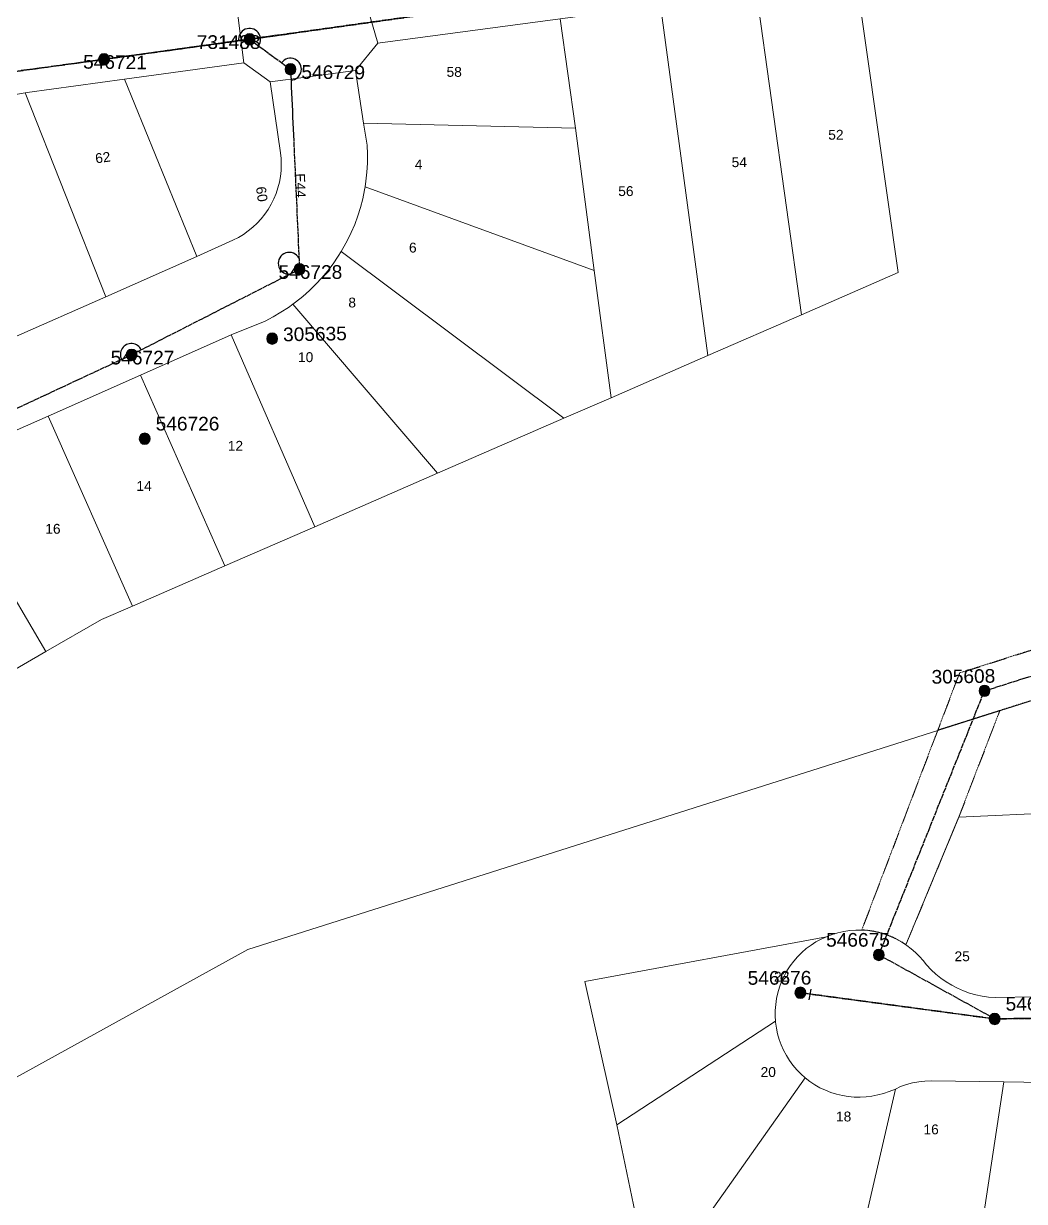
# Model space of a CAD drawing. Header units: metres. Extents: x 311460 to 313373, y 6261260 to 6263889.
# Drawn here: x 312029.8 to 312212.9, y 6262733.6 to 6262948.9 of the extents above; entities that cross this region are included whole.
import ezdxf
from ezdxf.enums import TextEntityAlignment as Align

# ---------------------------------------------------------------- set-up
doc = ezdxf.new("R2010")
doc.units = ezdxf.units.M
for name, pattern in [('Cable Exist OH', [1, 1, 0]), ('Dash', [5, 3, -2]), ('HIDDEN', [0.375, 0.25, -0.125]), ('HIDDEN2', [0.1875, 0.125, -0.0625])]:
    doc.linetypes.add(name, pattern=pattern)
doc.layers.get('0').update_dxf_attribs({"color": 6})
for name, color, linetype, lineweight in [('Cadastre Easements_SP_EXT', 9, 'Continuous', 5), ('Cadastre Land Parcels_SP_EXT', 9, 'Continuous', 5), ('Cadastre Other Property_SP_EXT', 9, 'HIDDEN', 5), ('Cadastre Roads_SP_EXT', 9, 'Continuous', 5)]:
    doc.layers.add(name, color=color, linetype=linetype, lineweight=lineweight)
for name, color, linetype in [('Mains_HV_EXT', 7, 'Continuous'), ('Mains_LV_EXT', 7, 'Continuous'), ('Mains_SL_EXT', 7, 'Continuous'), ('SupportsOH_SP_TR_HV_LV_SL_EXT', 7, 'Continuous')]:
    doc.layers.add(name, color=color, linetype=linetype)
doc.layers.get('0').freeze()
doc.styles.add('POLE_LABEL', font='arial.ttf')
doc.styles.get("Standard").update_dxf_attribs({"font": 'arial.ttf'})

# ---------------------------------------------------------------- blocks, each defined once
blk = doc.blocks.new('POLE_EXT')
blk.add_hatch(color=256).paths.add_polyline_path([(-1, 0, 1), (1, 0, 1)])
blk.add_lwpolyline([(-1, 0, 1), (1, 0, 1)], format="xyb", close=True)
for tag, height, flags, p in [('pNumber', 2.5, 8, (-17.84, 2.07)), ('OWNED_BY', 0.2, 9, (1.35, -0.4)), ('SPECIAL_USE', 0.2, 9, (1.35, -0.8)), ('STATE', 0.2, 9, (1.35, -1)), ('cLV', 0.2, 9, (1.35, -1.4)), ('hDepth', 0.2, 9, (1.35, -1.6)), ('hDia', 0.2, 9, (1.35, -1.8)), ('cHV', 0.2, 9, (1.35, -2)), ('PARENT', 0.2, 9, (1.35, -0.6)), ('USAGE', 0.2, 9, (1.35, -1.2)), ('LBRACKET', 0.2, 9, (1.35, -2.2)), ('cLinedev', 0.2, 9, (1.35, -3.4)), ('pExisting', 0.2, 9, (1.35, -3.8)), ('pFooting', 0.2, 9, (1.35, -4.4)), ('LExisting', 0.2, 9, (1.35, -2.4)), ('LANTNUMBER', 0.2, 9, (1.35, -2.6)), ('LOther', 0.2, 9, (1.35, -2.8)), ('LRemove', 0.2, 9, (1.35, -3)), ('LEGEND', 0.2, 9, (1.35, -3.2)), ('LOCATION', 0.2, 9, (1.35, -3.6)), ('PFNUMBER', 0.2, 9, (1.35, -4)), ('NEWPFNUMBER', 0.2, 9, (1.35, -4.2)), ('pNew', 0.2, 9, (1.35, -4.6)), ('pRelocate', 0.2, 9, (1.35, -5)), ('pRemove', 0.2, 9, (1.35, -5.2)), ('pReplace', 0.2, 9, (1.35, -5.4)), ('pStay', 0.2, 9, (1.35, -5.6)), ('pType', 0.2, 9, (1.35, -5.8)), ('cspan', 0.2, 9, (1.35, -6)), ('STREETNAME', 0.2, 9, (1.35, -6.2)), ('SUBURB', 0.2, 9, (1.35, -6.4)), ('OPERATED_BY', 0.2, 9, (1.36, -7.01)), ('NOTES', 0.2, 9, (1.35, -6.6)), ('MAINTAINED_BY', 0.2, 9, (1.36, -6.81))]:
    blk.add_attdef(tag, text='', height=height, dxfattribs=dict(flags=flags)).set_placement(p, align=Align.MIDDLE_LEFT)
at = {"style": 'POLE_LABEL'}
for tag, height, flags, p in [('ASSET_NUM', 2.5, 8, (2, 2)), ('STRUCTURE_PLANT_NUMBER', 0.2, 9, (1.35, 0.03)), ('STREET_CODE', 0.2, 9, (1.35, -0.2))]:
    blk.add_attdef(tag, text='', height=height, dxfattribs=dict(at, flags=flags)).set_placement(p, align=Align.MIDDLE_LEFT)
at = {"flags": 1}
blk.add_attdef('Z', (1.35, -7.33), '', height=0.2, dxfattribs=at)
blk = doc.blocks.new('End Shackle_EXT')
at = {"flags": 9}
blk.add_attdef('NOTES', text='', height=0.2, dxfattribs=at).set_placement((0, -1.6), align=Align.MIDDLE_LEFT)
blk.add_wipeout([(0, 0.25), (1.81, 0.25), (1.82, -0.25), (0, -0.25)])
blk.add_line((1.81, -1), (1.81, 1))
at = {"flags": 1}
blk.add_attdef('Z', (0, 0), '', height=0.2, dxfattribs=at)
at = {"flags": 9}
for tag, p in [('CONNECTOR_TYPE', (0, 0)), ('CONSTRUCTED_VOLTAGE', (0, -0.2)), ('OPERATING_VOLTAGE', (0, -0.6)), ('ORIENTATION', (0, -0.8)), ('OWNED_BY', (0, -1)), ('STATE', (0, -1.2)), ('NO_PHASES', (0, -0.4)), ('USAGE', (0, -1.4))]:
    blk.add_attdef(tag, text='', height=0.2, dxfattribs=at).set_placement(p, align=Align.MIDDLE_LEFT)

msp = doc.modelspace()

# ---------------------------------------------------------------- linework, layer by layer
at = {"layer": 'Cadastre Easements_SP_EXT', "linetype": 'Dash'}
msp.add_lwpolyline([(312235.86, 6262893.53), (312235.87, 6262893.49), (312237.95, 6262887.58), (312252.42, 6262846.51), (312201.02, 6262830.11), (312197.05, 6262819.66), (312183.17, 6262783.17), (312184.26, 6262783.09), (312185.35, 6262782.93), (312186.43, 6262782.69), (312187.48, 6262782.37), (312188.51, 6262781.98), (312189.51, 6262781.52), (312190.47, 6262780.99), (312191.24, 6262780.48), (312200.9, 6262803.8), (312208.41, 6262823.26), (312232.45, 6262830.88), (312233.62, 6262831.26), (312263.7, 6262840.67), (312249.21, 6262883.3), (312245.68, 6262893.68), (312240.84, 6262893.5), (312235.86, 6262893.53)], close=True, dxfattribs=at)
at = {"layer": 'Cadastre Land Parcels_SP_EXT', "linetype": 'Continuous'}
for points in [[(312182.2, 6262957.08), (312189.83, 6262903.39), (312172.16, 6262895.7), (312154.98, 6262888.22), (312137.33, 6262880.52), (312128.69, 6262876.76), (312105.56, 6262866.7), (312083.1, 6262856.93), (312066.64, 6262849.77), (312049.77, 6262842.43), (312044.08, 6262839.96), (312033.95, 6262834.12), (312018.23, 6262825.07)], [(311520.36, 6262955.95), (311490.23, 6262931.96), (311505, 6262914.04), (311557.68, 6262840.03), (311571.49, 6262809.57), (311579.24, 6262781.64), (311600.68, 6262704.21), (311609.49, 6262744.8), (311647.24, 6262719.92), (311689.74, 6262685.8), (311741.97, 6262661.77), (311761.12, 6262621.09), (311829.11, 6262617.8), (311823.8, 6262700.03), (311865.18, 6262715.51), (311887.14, 6262723.73), (311938.94, 6262743.09), (311942.5, 6262708.85), (311982.1, 6262730.69), (312070.89, 6262779.66), (312197.05, 6262819.66), (312208.41, 6262823.26), (312232.45, 6262830.88)], [(312232.45, 6262830.88), (312208.41, 6262823.26), (312197.05, 6262819.66), (312070.89, 6262779.66), (311982.1, 6262730.69)], [(312142.33, 6262728.57), (312138.34, 6262747.58), (312132.49, 6262773.79), (312176.69, 6262781.98), (312177.74, 6262782.39), (312178.8, 6262782.7), (312179.87, 6262782.93), (312180.96, 6262783.09), (312182.06, 6262783.17), (312183.17, 6262783.17), (312184.26, 6262783.09), (312185.35, 6262782.93), (312186.43, 6262782.69), (312187.48, 6262782.37), (312188.51, 6262781.98), (312189.51, 6262781.52), (312190.47, 6262780.99), (312191.24, 6262780.48), (312200.9, 6262803.8), (312200.9, 6262803.8), (312219.5, 6262804.7)]]:
    msp.add_lwpolyline(points, dxfattribs=at)
for points in [[(312182.2, 6262957.08), (312163.91, 6262954.61), (312172.16, 6262895.7), (312189.83, 6262903.4), (312182.2, 6262957.08)], [(312172.16, 6262895.7), (312163.91, 6262954.61), (312146.37, 6262952.25), (312154.98, 6262888.22), (312172.16, 6262895.7)], [(312154.98, 6262888.22), (312146.37, 6262952.25), (312127.97, 6262949.79), (312130.79, 6262929.81), (312134.21, 6262903.81), (312137.33, 6262880.52), (312154.98, 6262888.22)], [(312127.97, 6262949.79), (312094.66, 6262945.33), (312090.56, 6262940.35), (312092.05, 6262930.73), (312130.79, 6262929.81), (312127.97, 6262949.79)], [(312074.95, 6262938.26), (312070.13, 6262941.78), (312048.3, 6262938.78), (312061.52, 6262906.36), (312068.14, 6262909.32), (312069.14, 6262909.83), (312070.06, 6262910.39), (312070.95, 6262911.01), (312071.79, 6262911.69), (312072.58, 6262912.43), (312073.31, 6262913.23), (312073.98, 6262914.07), (312074.6, 6262914.96), (312075.15, 6262915.89), (312075.62, 6262916.86), (312076.04, 6262917.86), (312076.37, 6262918.89), (312076.64, 6262919.94), (312076.83, 6262921), (312076.94, 6262922.08), (312076.98, 6262923.16), (312076.94, 6262924.24), (312076.82, 6262925.31), (312074.95, 6262938.26)], [(312061.52, 6262906.36), (312048.3, 6262938.78), (312030.52, 6262936.35), (312030.14, 6262936.29), (312044.9, 6262899), (312061.52, 6262906.36)], [(312044.9, 6262899), (312030.14, 6262936.29), (312025.57, 6262935.47), (312020.61, 6262934.71), (312015.65, 6262934.02), (312011.03, 6262933.47), (312028.02, 6262891.53), (312044.9, 6262899)], [(312130.79, 6262929.81), (312092.05, 6262930.73), (312092.68, 6262926.71), (312092.75, 6262925.07), (312092.74, 6262923.43), (312092.64, 6262921.79), (312092.47, 6262920.15), (312092.3, 6262919.06), (312134.21, 6262903.81), (312130.79, 6262929.81)], [(312134.21, 6262903.81), (312092.3, 6262919.06), (312092.21, 6262918.53), (312091.88, 6262916.92), (312091.47, 6262915.33), (312090.97, 6262913.76), (312090.41, 6262912.22), (312089.76, 6262910.71), (312089.05, 6262909.23), (312088.26, 6262907.79), (312087.94, 6262907.28), (312128.69, 6262876.76), (312137.33, 6262880.52), (312134.21, 6262903.81)], [(312128.69, 6262876.76), (312087.94, 6262907.28), (312087.4, 6262906.39), (312086.47, 6262905.03), (312085.48, 6262903.72), (312084.42, 6262902.46), (312083.3, 6262901.26), (312082.13, 6262900.11), (312080.9, 6262899.02), (312079.61, 6262898), (312079.11, 6262897.63), (312105.56, 6262866.7), (312128.69, 6262876.76)], [(312105.56, 6262866.7), (312079.11, 6262897.63), (312078.28, 6262897.03), (312076.91, 6262896.14), (312075.49, 6262895.31), (312074.03, 6262894.55), (312067.84, 6262892.01), (312083.1, 6262856.93), (312105.56, 6262866.7)], [(312083.1, 6262856.93), (312067.84, 6262892.01), (312051.22, 6262884.62), (312066.64, 6262849.77), (312083.1, 6262856.93)], [(312066.64, 6262849.77), (312051.22, 6262884.62), (312034.32, 6262877.13), (312049.77, 6262842.43), (312066.64, 6262849.77)], [(312049.77, 6262842.43), (312034.32, 6262877.13), (312026.06, 6262873.48), (312014.71, 6262866.79), (312033.95, 6262834.12), (312044.08, 6262839.96), (312049.77, 6262842.43)], [(312033.95, 6262834.12), (312014.71, 6262866.79), (311999.13, 6262857.64), (312018.23, 6262825.07), (312033.95, 6262834.12)], [(312214.82, 6262770.96), (312219.5, 6262804.7), (312200.9, 6262803.8), (312191.24, 6262780.48), (312191.4, 6262780.39), (312192.21, 6262779.77), (312192.98, 6262779.1), (312193.71, 6262778.38), (312194.38, 6262777.62), (312195, 6262776.81), (312195.82, 6262775.94), (312196.69, 6262775.13), (312197.61, 6262774.39), (312198.58, 6262773.7), (312199.6, 6262773.09), (312200.65, 6262772.54), (312201.74, 6262772.07), (312202.86, 6262771.67), (312204, 6262771.35), (312205.17, 6262771.1), (312206.34, 6262770.94), (312207.53, 6262770.86), (312214.82, 6262770.96)], [(312167.38, 6262766.54), (312167.32, 6262767.43), (312167.33, 6262768.51), (312167.41, 6262769.6), (312167.57, 6262770.67), (312167.8, 6262771.73), (312168.11, 6262772.77), (312168.49, 6262773.78), (312168.94, 6262774.76), (312169.46, 6262775.71), (312170.05, 6262776.63), (312170.7, 6262777.49), (312171.41, 6262778.31), (312172.18, 6262779.08), (312173, 6262779.79), (312173.87, 6262780.44), (312174.78, 6262781.03), (312175.73, 6262781.55), (312176.69, 6262781.98), (312132.49, 6262773.79), (312138.34, 6262747.58), (312167.38, 6262766.54)], [(312172.8, 6262756.17), (312172, 6262756.89), (312171.25, 6262757.66), (312170.56, 6262758.48), (312169.93, 6262759.35), (312169.36, 6262760.26), (312168.86, 6262761.21), (312168.42, 6262762.19), (312168.05, 6262763.2), (312167.76, 6262764.23), (312167.54, 6262765.28), (312167.39, 6262766.35), (312167.38, 6262766.54), (312138.34, 6262747.58), (312142.33, 6262728.57), (312152.42, 6262727.31), (312172.8, 6262756.17)], [(312189.31, 6262754.08), (312188.17, 6262753.68), (312187.14, 6262753.31), (312186.09, 6262753.03), (312185.02, 6262752.82), (312183.94, 6262752.68), (312182.85, 6262752.62), (312181.76, 6262752.64), (312180.68, 6262752.74), (312179.6, 6262752.92), (312178.54, 6262753.17), (312177.51, 6262753.49), (312176.49, 6262753.89), (312175.51, 6262754.36), (312174.56, 6262754.9), (312173.66, 6262755.5), (312172.8, 6262756.17), (312152.42, 6262727.31), (312160.67, 6262726.33), (312178.46, 6262723.5), (312182.1, 6262722.97), (312189.31, 6262754.08)], [(312209.11, 6262755.41), (312195.86, 6262755.63), (312194.71, 6262755.58), (312193.56, 6262755.45), (312192.43, 6262755.24), (312191.31, 6262754.94), (312190.22, 6262754.57), (312189.31, 6262754.08), (312182.1, 6262722.97), (312196.51, 6262720.75), (312203.74, 6262719.67), (312209.11, 6262755.41)], [(312227.56, 6262755.15), (312209.11, 6262755.41), (312203.74, 6262719.67), (312211.93, 6262718.4), (312221.97, 6262716.88), (312227.56, 6262755.15)]]:
    msp.add_lwpolyline(points, close=True, dxfattribs=at)
at = {"layer": 'Cadastre Other Property_SP_EXT', "linetype": 'HIDDEN2'}
for points in [[(312197.05, 6262819.75), (312232.45, 6262830.97), (312263.7, 6262840.76), (312245.68, 6262893.77), (312241.14, 6262893.61), (312235.87, 6262893.58), (312252.42, 6262846.6), (312201.02, 6262830.2), (312197.05, 6262819.75)], [(312197.05, 6262819.75), (312183.16, 6262783.26), (312185.25, 6262783.03), (312187.16, 6262782.56), (312188.88, 6262781.9), (312191.24, 6262780.58), (312200.9, 6262803.89), (312208.41, 6262823.35), (312197.05, 6262819.75)]]:
    msp.add_lwpolyline(points, close=True, dxfattribs=at)
at = {"layer": 'Cadastre Roads_SP_EXT', "linetype": 'Continuous'}
for points in [[(312091.83, 6262955.07), (312094.66, 6262945.33), (312127.97, 6262949.79)], [(312025.57, 6262935.47), (312030.14, 6262936.29), (312030.52, 6262936.35), (312048.3, 6262938.78), (312070.13, 6262941.78), (312070.13, 6262941.78), (312068.85, 6262951.96)], [(312026.06, 6262873.48), (312034.32, 6262877.13), (312051.22, 6262884.62), (312067.84, 6262892.01), (312074.03, 6262894.55), (312075.49, 6262895.31), (312076.91, 6262896.14), (312078.28, 6262897.03), (312079.11, 6262897.63), (312079.61, 6262898), (312080.9, 6262899.02), (312082.13, 6262900.11), (312083.3, 6262901.26), (312084.42, 6262902.46), (312085.48, 6262903.72), (312086.47, 6262905.03), (312087.4, 6262906.39), (312087.94, 6262907.28), (312088.26, 6262907.79), (312089.05, 6262909.23), (312089.76, 6262910.71), (312090.41, 6262912.22), (312090.97, 6262913.76), (312091.47, 6262915.33), (312091.88, 6262916.92), (312092.21, 6262918.53), (312092.3, 6262919.06), (312092.47, 6262920.15), (312092.64, 6262921.79), (312092.74, 6262923.43), (312092.75, 6262925.07), (312092.68, 6262926.71), (312092.05, 6262930.73), (312092.05, 6262930.73), (312090.56, 6262940.35), (312081.45, 6262939.13), (312074.95, 6262938.26), (312076.82, 6262925.31), (312076.94, 6262924.24), (312076.98, 6262923.16), (312076.94, 6262922.08), (312076.83, 6262921), (312076.64, 6262919.94), (312076.37, 6262918.89), (312076.04, 6262917.86), (312075.62, 6262916.86), (312075.15, 6262915.89), (312074.6, 6262914.96), (312073.98, 6262914.07), (312073.31, 6262913.23), (312072.58, 6262912.43), (312071.79, 6262911.69), (312070.95, 6262911.01), (312070.06, 6262910.39), (312069.14, 6262909.83), (312068.14, 6262909.32), (312061.52, 6262906.36), (312044.9, 6262899), (312028.02, 6262891.53)], [(312214.82, 6262770.96), (312207.53, 6262770.86), (312206.34, 6262770.94), (312205.17, 6262771.1), (312204, 6262771.35), (312202.86, 6262771.67), (312201.74, 6262772.07), (312200.65, 6262772.54), (312199.6, 6262773.09), (312198.58, 6262773.7), (312197.61, 6262774.39), (312196.69, 6262775.13), (312195.82, 6262775.94), (312195, 6262776.81), (312194.38, 6262777.62), (312193.71, 6262778.38), (312192.98, 6262779.1), (312192.21, 6262779.77), (312191.4, 6262780.39), (312191.24, 6262780.48), (312190.47, 6262780.99), (312189.51, 6262781.52), (312188.51, 6262781.98), (312187.48, 6262782.37), (312186.43, 6262782.69), (312185.35, 6262782.93), (312184.26, 6262783.09), (312183.17, 6262783.17), (312183.17, 6262783.17), (312182.06, 6262783.17), (312180.96, 6262783.09), (312179.87, 6262782.93), (312178.8, 6262782.7), (312177.74, 6262782.39), (312176.69, 6262781.98), (312175.73, 6262781.55), (312174.78, 6262781.03), (312173.87, 6262780.44), (312173, 6262779.79), (312172.18, 6262779.08), (312171.41, 6262778.31), (312170.7, 6262777.49), (312170.05, 6262776.63), (312169.46, 6262775.71), (312168.94, 6262774.76), (312168.49, 6262773.78), (312168.11, 6262772.77), (312167.8, 6262771.73), (312167.57, 6262770.67), (312167.41, 6262769.6), (312167.33, 6262768.51), (312167.32, 6262767.43), (312167.38, 6262766.54), (312167.39, 6262766.35), (312167.54, 6262765.28), (312167.76, 6262764.23), (312168.05, 6262763.2), (312168.42, 6262762.19), (312168.86, 6262761.21), (312169.36, 6262760.26), (312169.93, 6262759.35), (312170.56, 6262758.48), (312171.25, 6262757.66), (312172, 6262756.89), (312172.8, 6262756.17), (312173.66, 6262755.5), (312174.56, 6262754.9), (312175.51, 6262754.36), (312176.49, 6262753.89), (312177.51, 6262753.49), (312178.54, 6262753.17), (312179.6, 6262752.92), (312180.68, 6262752.74), (312181.76, 6262752.64), (312182.85, 6262752.62), (312183.94, 6262752.68), (312185.02, 6262752.82), (312186.09, 6262753.03), (312187.14, 6262753.31), (312188.17, 6262753.68), (312189.31, 6262754.08), (312190.22, 6262754.57), (312191.31, 6262754.94), (312192.43, 6262755.24), (312193.56, 6262755.45), (312194.71, 6262755.58), (312195.86, 6262755.63), (312209.11, 6262755.41), (312227.56, 6262755.15)]]:
    msp.add_lwpolyline(points, dxfattribs=at)
at = {"layer": 'Mains_HV_EXT', "linetype": 'Cable Exist OH'}
for points in [[(312308.56, 6262656.57), (312303.67, 6262664.15), (312312.64, 6262699.89), (312315.1, 6262736.97), (312302.23, 6262751.43), (312275.74, 6262758.85), (312239.53, 6262767.39), (312207.46, 6262766.95), (312186.28, 6262778.65), (312205.6, 6262826.93), (312258.2, 6262843.54), (312213.78, 6262971.33)], [(312181.66, 6262961.13), (312110.57, 6262951.58), (312044.58, 6262942.39), (312003.72, 6262936.83), (311968.49, 6262935.96)]]:
    msp.add_lwpolyline(points, dxfattribs=at)
at = {"layer": 'Mains_LV_EXT', "linetype": 'Cable Exist OH'}
for points in [[(312110.57, 6262951.58), (312071.18, 6262946.05)], [(312071.18, 6262946.05), (312044.58, 6262942.39)], [(312071.18, 6262946.05), (312078.67, 6262940.59)], [(312044.58, 6262942.39), (312003.72, 6262936.83)], [(312078.67, 6262940.59), (312080.31, 6262904.01)], [(312080.31, 6262904.01), (312049.6, 6262888.36)], [(312049.6, 6262888.36), (312019.17, 6262874.15)], [(312239.53, 6262767.39), (312207.46, 6262766.95)]]:
    msp.add_lwpolyline(points, dxfattribs=at)
at = {"layer": 'Mains_LV_EXT', "linetype": 'Continuous'}
for points in [[(312072.8, 6262944.87, 1.483546), (312069.2, 6262945.78)], [(312078.76, 6262938.59, 1.589174), (312077.05, 6262941.77)], [(312080.22, 6262906.01, 1.834001), (312078.52, 6262903.1)], [(312051.38, 6262889.27, 1.020278), (312047.78, 6262887.52)]]:
    msp.add_lwpolyline(points, format="xyb", dxfattribs=at)
at = {"layer": 'Mains_SL_EXT', "linetype": 'Cable Exist OH'}
for points in [[(312071.18, 6262946.05), (312110.57, 6262951.58), (312144.59, 6262956.12), (312181.66, 6262961.13)], [(312003.72, 6262936.83), (312044.58, 6262942.39), (312071.18, 6262946.05)], [(312071.18, 6262946.05), (312078.67, 6262940.59)], [(312078.67, 6262940.59), (312080.31, 6262904.01)], [(312080.31, 6262904.01), (312049.6, 6262888.36), (312019.17, 6262874.15)], [(312207.46, 6262766.95), (312239.53, 6262767.39), (312275.74, 6262758.85)]]:
    msp.add_lwpolyline(points, dxfattribs=at)

# ---------------------------------------------------------------- block references
at = {"layer": 'SupportsOH_SP_TR_HV_LV_SL_EXT'}
ref = msp.add_blockref('POLE_EXT', (312071.18, 6262946.05), dxfattribs=at)
ref.add_attrib('ASSET_NUM', '731488', dxfattribs={"layer": '0', "height": 2.5, "style": 'POLE_LABEL'}).set_placement((312073.18, 6262946.8), align=Align.TOP_RIGHT)
ref = msp.add_blockref('POLE_EXT', (312044.58, 6262942.39), dxfattribs=at)
ref.add_attrib('ASSET_NUM', '546721', dxfattribs={"layer": '0', "height": 2.5, "rotation": 359.399, "style": 'POLE_LABEL'}).set_placement((312046.58, 6262943.14), align=Align.TOP_CENTER)
ref = msp.add_blockref('POLE_EXT', (312078.67, 6262940.59), dxfattribs=at)
ref.add_attrib('ASSET_NUM', '546729', dxfattribs={"layer": '0', "height": 2.5, "rotation": 359.5909, "style": 'POLE_LABEL'}).set_placement((312080.67, 6262941.34), align=Align.TOP_LEFT)
ref = msp.add_blockref('POLE_EXT', (312080.31, 6262904.01), dxfattribs=dict(at, rotation=359.971588569016))
ref.add_attrib('ASSET_NUM', '546728', dxfattribs={"layer": '0', "height": 2.5, "style": 'POLE_LABEL'}).set_placement((312082.31, 6262904.76), align=Align.TOP_CENTER)
ref = msp.add_blockref('POLE_EXT', (312075.31, 6262891.34), dxfattribs=at)
ref.add_attrib('ASSET_NUM', '305635', dxfattribs={"layer": '0', "height": 2.5, "rotation": 1, "style": 'POLE_LABEL'}).set_placement((312077.31, 6262892.09), align=Align.MIDDLE_LEFT)
ref = msp.add_blockref('POLE_EXT', (312049.6, 6262888.36), dxfattribs=at)
ref.add_attrib('ASSET_NUM', '546727', dxfattribs={"layer": '0', "height": 2.5, "style": 'POLE_LABEL'}).set_placement((312051.6, 6262889.11), align=Align.TOP_CENTER)
ref = msp.add_blockref('POLE_EXT', (312052.01, 6262873.03), dxfattribs=at)
ref.add_attrib('ASSET_NUM', '546726', dxfattribs={"layer": '0', "height": 2.5, "style": 'POLE_LABEL'}).set_placement((312054.01, 6262873.78), align=Align.BOTTOM_LEFT)
ref = msp.add_blockref('POLE_EXT', (312205.6, 6262826.93), dxfattribs=at)
ref.add_attrib('ASSET_NUM', '305608', dxfattribs={"layer": '0', "height": 2.5, "rotation": 1, "style": 'POLE_LABEL'}).set_placement((312207.6, 6262827.68), align=Align.BOTTOM_RIGHT)
ref = msp.add_blockref('POLE_EXT', (312186.28, 6262778.65), dxfattribs=at)
ref.add_attrib('ASSET_NUM', '546675', dxfattribs={"layer": '0', "height": 2.5, "style": 'POLE_LABEL'}).set_placement((312188.28, 6262779.4), align=Align.BOTTOM_RIGHT)
ref = msp.add_blockref('POLE_EXT', (312207.46, 6262766.95), dxfattribs=at)
ref.add_attrib('ASSET_NUM', '546695', dxfattribs={"layer": '0', "height": 2.5, "rotation": 0.0947, "style": 'POLE_LABEL'}).set_placement((312209.46, 6262767.7), align=Align.BOTTOM_LEFT)

# ---------------------------------------------------------------- texts
at = {"layer": 'Cadastre Land Parcels_SP_EXT'}
for s, p in [('58', (312107.21, 6262939.2)), ('52', (312177.02, 6262927.7)), ('4', (312101.4, 6262922.28)), ('54', (312159.35, 6262922.69)), ('56', (312138.61, 6262917.4)), ('6', (312100.34, 6262907.07)), ('8', (312089.25, 6262897.03)), ('10', (312080.04, 6262887.04)), ('12', (312067.2, 6262870.83)), ('14', (312050.49, 6262863.49)), ('16', (312033.82, 6262855.65)), ('25', (312200.12, 6262777.49)), ('22', (312167.1, 6262773.77)), ('20', (312164.65, 6262756.33)), ('18', (312178.44, 6262748.2)), ('16', (312194.44, 6262745.84))]:
    msp.add_text(s, height=1.8, dxfattribs=at).set_placement(p)
for s, rotation, p in [('62', 7.906, (312043.08, 6262923.36)), ('60', 278.0414, (312072.34, 6262919.01))]:
    msp.add_text(s, height=1.8, rotation=rotation, dxfattribs=at).set_placement(p)
at = {"layer": 'Mains_LV_EXT'}
msp.add_text('E44', height=1.8, rotation=271.4179, dxfattribs=at).set_placement((312079.52, 6262921.53))

# ---------------------------------------------------------------- next in the draw order: block references
at = {"layer": 'Mains_LV_EXT', "rotation": 350.0339903006308}
msp.add_blockref('End Shackle_EXT', (312171.94, 6262771.72), dxfattribs=at)

# ---------------------------------------------------------------- next in the draw order: linework, layer by layer
at = {"layer": 'Mains_LV_EXT', "linetype": 'Cable Exist OH'}
msp.add_lwpolyline([(312207.46, 6262766.95), (312171.94, 6262771.72)], dxfattribs=at)
at = {"layer": 'Mains_SL_EXT', "linetype": 'Cable Exist OH'}
msp.add_lwpolyline([(312171.94, 6262771.72), (312207.46, 6262766.95)], dxfattribs=at)

# ---------------------------------------------------------------- next in the draw order: block references
at = {"layer": 'SupportsOH_SP_TR_HV_LV_SL_EXT'}
ref = msp.add_blockref('POLE_EXT', (312171.94, 6262771.72), dxfattribs=at)
ref.add_attrib('ASSET_NUM', '546676', dxfattribs={"layer": '0', "height": 2.5, "rotation": 0.1908, "style": 'POLE_LABEL'}).set_placement((312173.94, 6262772.47), align=Align.BOTTOM_RIGHT)

doc.saveas('drawing.dxf')
